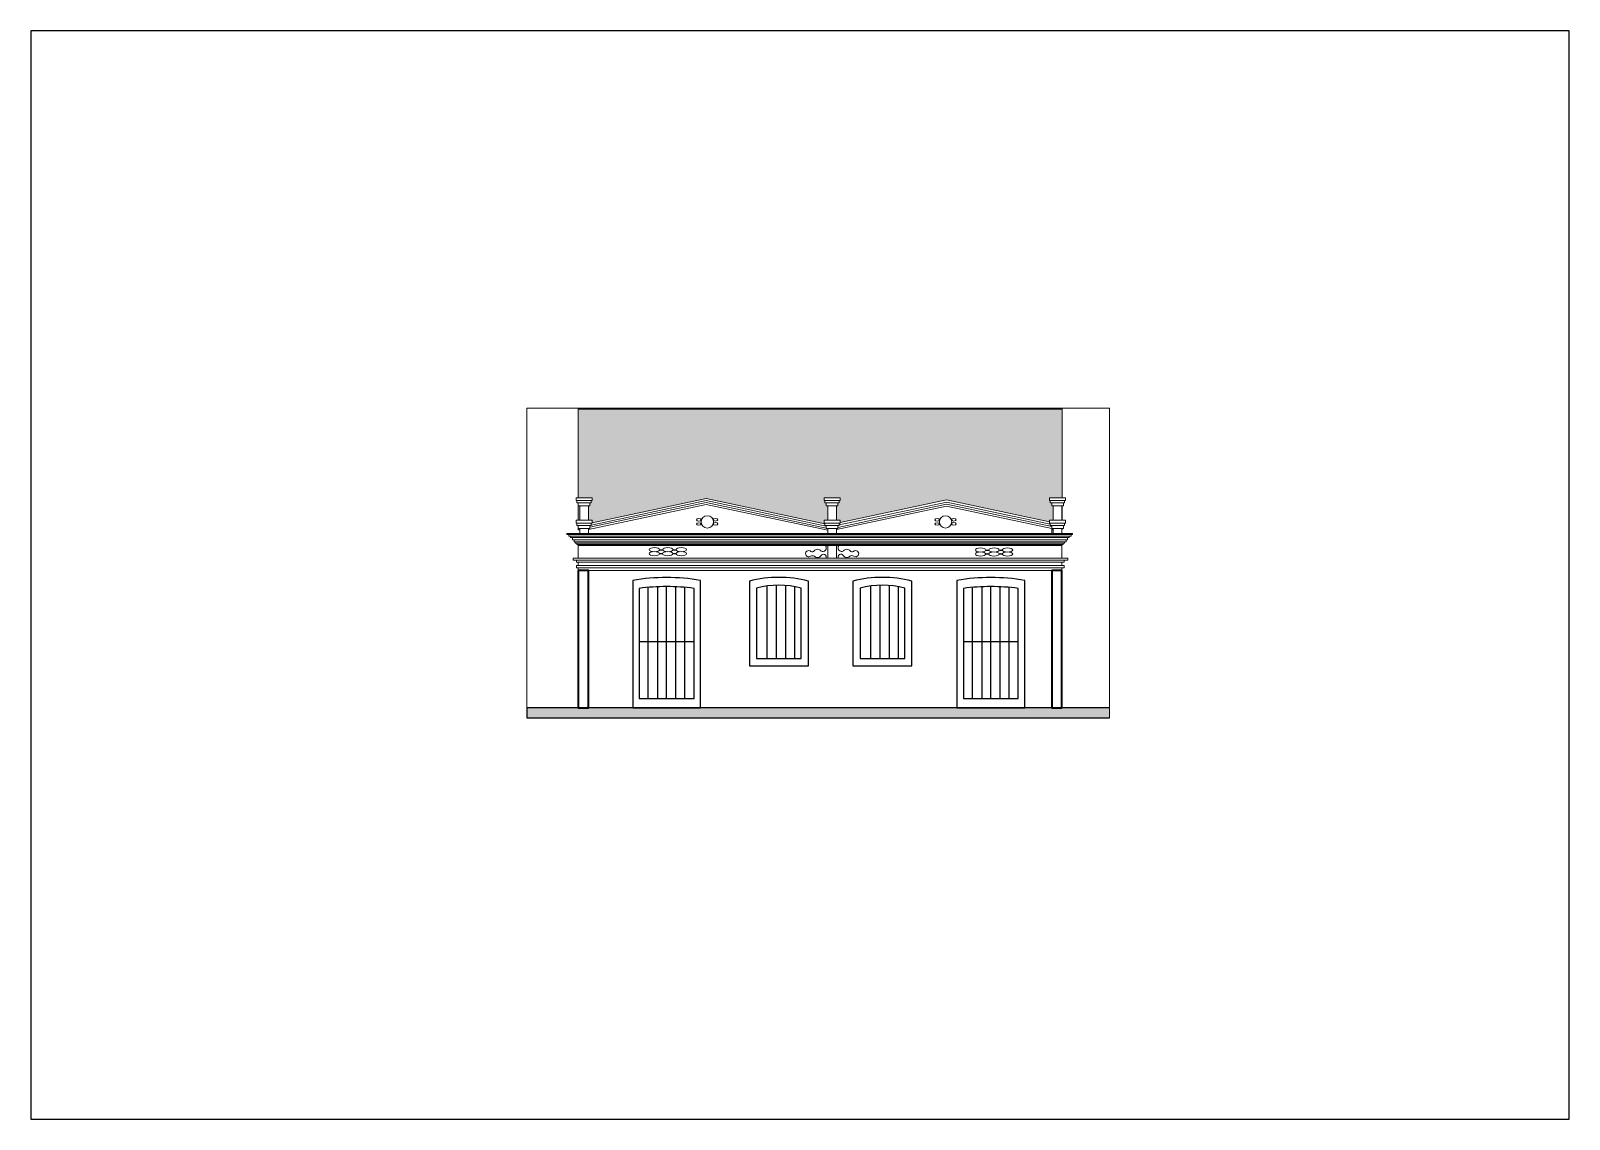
# Paper-space layout 'Layout1' of a CAD drawing. Header units: millimetres. Extents: x 21 to 318, y 103 to 313.
# The model-space entities are those that its viewports show. They can reach past a viewport. Long polylines and large blocks are cut down to what shows.
import ezdxf

# ---------------------------------------------------------------- set-up
doc = ezdxf.new("R2010")
doc.units = ezdxf.units.MM
for name, color, linetype, lineweight in [('A-ALV-___-___-EXI', 250, 'Continuous', 35), ('A-BAS-___-___-EXI', 250, 'Continuous', 25), ('A-COB-___-___-EXI', 250, 'Continuous', 13), ('A-JAN-___-___-EXI', 250, 'Continuous', 25), ('A-POR-___-___-EXI', 250, 'Continuous', 25)]:
    doc.layers.add(name, color=color, linetype=linetype, lineweight=lineweight)

# ---------------------------------------------------------------- blocks, each defined once
blk = doc.blocks.new('A4 HORIZONTAL - A4-22872381-Não nomeada')
at = {"layer": 'A-POR-___-___-EXI'}
for p, q in [((317.79, 313), (20.79, 313)), ((20.79, 313), (20.79, 103)), ((317.79, 103), (317.79, 313)), ((20.79, 103), (317.79, 103))]:
    blk.add_line(p, q, dxfattribs=at)

msp = doc.modelspace()

# ---------------------------------------------------------------- hatches: boundary and pattern name
at = {"layer": 'A-BAS-___-___-EXI', "true_color": 0xcb9898}
msp.add_hatch(color=253, dxfattribs=at).paths.add_polyline_path([(12211, -653), (17836, -653), (17836, -463), (6588, -463), (6588, -653)])
at = {"layer": 'A-COB-___-___-EXI'}
h = msp.add_hatch(dxfattribs=at)
h.set_pattern_fill('FP_1', color=256, style=0, pattern_type=2)
h.set_pattern_definition([(289.456, (218.694, -1765.434), (259.24216, -608.03729), [8.007, -792.702]), (0, (204.03, -1772.98), (0, 125.831), [17.335, -249.364]), (277.48, (212.026, -1701.89), (266.6390739, -2012.8273269), [71.705, -14269.259]), (0, (0, -1763.55), (0, 125.831), [46.672, -220.027]), (0, (0, -1772.98), (0, 125.831), [45.339, -221.361]), (302.45, (196.024, -1760.4), (255.745687, -360.269737), [14.911, -1476.234]), (323.724, (184.023, -1751.593), (519.7789616, -367.499686), [14.887, -2962.501]), (336.612, (168.021, -1744.672), (2919.1998536, -1252.0392465), [17.434, -3469.456]), (350.546, (145.351, -1740.897), (792.6515467, -124.5887342), [22.982, -4573.349]), (356.144, (133.35, -1732.089), (258.44446, 0.5561), [18.711, -1852.424]), (350.139, (152.019, -1733.347), (2926.8262474, -502.1374402), [25.716, -5117.567]), (339.321, (177.355, -1737.752), (1031.388465, -364.130903), [21.38, -1403.947]), (325.54, (197.358, -1745.301), (2388.354689, -1627.5775295), [17.79, -3540.302]), (82.52, (45.339, -1772.984), (1600.2689914, 12206.0992867), [71.705, -14269.259]), (81.684, (54.673, -1827.721), (266.9912732, 1889.505702), [55.318, -3632.565]), (278.316, (204.025, -1772.984), (266.39655, -1759.6008257), [55.318, -3632.565]), (0, (122.68, -1740.9), (0, 125.831), [22.669, -244.03]), (11.236, (97.345, -1745.931), (1874.4085076, 378.9898734), [25.832, -5140.489]), (23.007, (84.01, -1751.593), (284.17002, 133.246871), [14.487, -2882.994]), (33.446, (70.675, -1760.4), (560.710167, 395.532884), [15.981, -1582.163]), (57.55, (62.674, -1772.984), (544.348153, 898.047893), [14.911, -1476.234]), (0, (45.34, -1772.98), (0, 125.831), [17.335, -249.364]), (70.544, (45.34, -1772.984), (7.46028, 146.94927), [8.007, -792.702]), (56.482, (48.006, -1765.434), (1073.991717, 1646.684093), [12.074, -2402.799]), (34.46, (54.673, -1755.368), (545.3683574, 385.7003366), [17.79, -3540.302]), (20.679, (69.342, -1745.3), (302.10974, 139.197617), [21.38, -1403.947]), (9.861, (89.344, -1737.752), (2140.4705395, 378.6935833), [25.716, -5117.567]), (3.856, (114.681, -1733.347), (1608.455694, 126.38832), [18.711, -1852.424]), (303.518, (212.026, -1755.368), (259.498572, -366.625435), [12.074, -2402.799]), (0, (220.03, -1763.55), (0, 125.831), [46.672, -220.027]), (0, (221.36, -1772.98), (0, 125.831), [45.339, -221.361])])
h.paths.add_polyline_path([(7584, 2974), (7614, 2974), (7614, 2999), (7584, 2999), (7584, 2979)])
h.paths.add_polyline_path([(16724, 2974), (16753, 2974), (16753, 2999), (16723, 2999), (16723, 2997), (16724, 2997)])
h.paths.add_polyline_path([(12343, 3087), (12343, 3101), (12329, 3101), (12329, 3155), (12402, 3155), (12402, 3435), (12372, 3435), (12372, 3493), (12343, 3493), (12343, 3538), (12329, 3538), (12329, 3591), (12641, 3591), (12641, 3538), (12619, 3538), (12619, 3493), (12596, 3493), (12596, 3435), (12569, 3435), (12569, 3155), (12641, 3155), (12641, 3114), (14693, 3550), (16680, 3127), (16680, 3155), (16753, 3155), (16753, 3435), (16723, 3435), (16723, 3493), (16694, 3493), (16694, 3538), (16680, 3538), (16680, 3591), (16924, 3591), (16924, 5296), (7584, 5296), (7584, 3591), (7854, 3591), (7854, 3538), (7832, 3538), (7832, 3493), (7809, 3493), (7809, 3435), (7782, 3435), (7782, 3155), (7854, 3155), (7854, 3106), (10055, 3574), (12330, 3090)])
h.paths.add_polyline_path([(16924, 3155), (16924, 3435), (16920, 3435), (16920, 3155)])
h.paths.add_polyline_path([(7584, 3155), (7614, 3155), (7614, 3435), (7584, 3435), (7584, 3170)])

# ---------------------------------------------------------------- linework, layer by layer
at = {"layer": 'A-ALV-___-___-EXI'}
for points in [[(7584, 2187), (7584, -463), (7782, -463), (7782, 2187)], [(16724, 2187), (16724, -463), (16922, -463), (16922, 2187)]]:
    msp.add_lwpolyline(points, close=True, dxfattribs=at)
at = {"layer": 'A-BAS-___-___-EXI'}
msp.add_lwpolyline([(17836, -463), (6588, -463), (6588, -653), (17836, -653)], close=True, dxfattribs=at)
at = {"layer": 'A-COB-___-___-EXI'}
for p, q in [((16924, 5296), (7584, 5296)), ((7584, 3435), (7584, 3155)), ((16924, 3155), (16924, 3435)), ((16723, 2997), (16723, 2999)), ((16724, 2974), (16753, 2974)), ((12402, 2670), (12402, 2427)), ((12569, 2670), (12569, 2427))]:
    msp.add_line(p, q, dxfattribs=at)
for points in [[(7584, 3591), (7584, 5318), (16924, 5318), (16924, 3591)], [(7614, 2899), (7614, 2999), (7584, 2999), (7809, 2999), (7809, 3057), (7584, 3057), (7584, 2999), (7584, 3057), (7556, 3057), (7832, 3057), (7832, 3101), (7556, 3101), (7556, 3057), (7556, 3101), (7542, 3101), (7854, 3101), (7854, 3155), (7542, 3155), (7542, 3101), (7542, 3155), (7614, 3155), (7614, 3435), (7782, 3435), (7782, 3155), (7782, 3435), (7809, 3435), (7809, 3493), (7832, 3493), (7832, 3538), (7556, 3538), (7556, 3493), (7832, 3493), (7832, 3538), (7854, 3538), (7854, 3591), (7542, 3591), (7542, 3538), (7556, 3538), (7556, 3493), (7584, 3493), (7584, 3435), (7614, 3435), (7614, 3155)], [(12372, 3005), (10054, 3497), (7809, 3020)], [(12372, 3041), (10054, 3534), (7832, 3062)], [(12569, 3155), (12569, 3435), (12402, 3435), (12402, 3155), (12329, 3155), (12329, 3101), (12329, 3155), (12641, 3155), (12641, 3101), (12329, 3101), (12343, 3101), (12343, 3057), (12343, 3101), (12619, 3101), (12619, 3057), (12343, 3057), (12372, 3057), (12596, 3057), (12596, 2999), (12372, 2999), (12372, 3057), (12372, 2999), (12402, 2999)], [(12573, 2978), (12573, 2997), (12573, 2999), (12596, 2999), (12596, 3057), (12619, 3057), (12619, 3101), (12641, 3101), (12641, 3155), (12569, 3155), (12569, 3435), (12596, 3435), (12596, 3493), (12596, 3435), (12372, 3435), (12402, 3435), (12402, 3155)], [(12402, 2899), (12569, 2899), (12569, 2978), (14693, 3429), (16724, 2997), (16724, 2899), (12569, 2899), (12569, 2999)], [(16723, 3034), (14694, 3465), (12596, 3019)], [(16694, 3082), (14696, 3507), (12623, 3066)], [(16920, 3155), (16920, 3435), (16753, 3435), (16753, 3155), (16680, 3155), (16680, 3101), (16680, 3155), (16992, 3155), (16992, 3101), (16680, 3101), (16694, 3101), (16694, 3057), (16694, 3101), (16970, 3101), (16970, 3057), (16694, 3057), (16723, 3057), (16948, 3057), (16948, 2999), (16723, 2999), (16723, 3057), (16723, 2999), (16753, 2999)], [(16920, 2899), (16920, 2974), (16924, 2974), (16924, 2997), (16924, 2999), (16948, 2999), (16948, 3057), (16970, 3057), (16970, 3101), (16992, 3101), (16992, 3155), (16920, 3155), (16920, 3435), (16948, 3435), (16948, 3493), (16948, 3435), (16723, 3435), (16753, 3435), (16753, 3155)], [(7584, 2999), (7584, 2974), (7614, 2974)], [(12402, 2962), (12402, 2999), (12402, 2899), (7782, 2899), (7782, 2999), (7614, 2999), (7614, 2899), (7782, 2899)], [(7786, 2979), (7786, 2997), (7786, 2999), (7809, 2999), (7809, 3057), (7832, 3057), (7832, 3101), (7854, 3101), (7854, 3155), (7782, 3155)], [(16753, 2899), (16753, 2999), (16753, 2899), (16920, 2899), (16920, 2999)], [(7553, 2690), (16945, 2690), (16945, 2715), (7553, 2715), (7553, 2690), (7663, 2690)], [(7584, 2427), (7584, 2670), (7584, 2690)], [(16920, 2427), (16920, 2690), (16920, 2670), (7584, 2670)], [(7485, 2387), (17032, 2387), (17032, 2427), (7485, 2427), (7485, 2387), (7609, 2387)], [(16964, 2387), (16964, 2346), (7547, 2346), (7547, 2387)], [(7547, 2236), (16964, 2236), (7547, 2236), (7547, 2284), (16964, 2284), (16964, 2236)], [(7584, 2284), (7584, 2306), (7584, 2346), (7609, 2346)], [(16920, 2236), (16920, 2187), (7584, 2187), (7584, 2236)], [(16920, 2346), (16920, 2306), (16920, 2284)]]:
    msp.add_lwpolyline(points, dxfattribs=at)
for points in [[(7854, 3591), (7854, 3538), (7542, 3538), (7542, 3591)], [(12343, 3087), (10055, 3574), (7854, 3106), (10055, 3574)], [(12641, 3538), (12619, 3538), (12619, 3493), (12343, 3493), (12372, 3493), (12372, 3435), (12372, 3493), (12596, 3493), (12619, 3493), (12619, 3538), (12343, 3538), (12343, 3493), (12343, 3538), (12329, 3538), (12641, 3538), (12641, 3591)], [(12329, 3591), (12329, 3538), (12329, 3591), (12641, 3591)], [(16992, 3538), (16970, 3538), (16970, 3493), (16694, 3493), (16723, 3493), (16723, 3435), (16723, 3493), (16948, 3493), (16970, 3493), (16970, 3538), (16694, 3538), (16694, 3493), (16694, 3538), (16680, 3538), (16992, 3538), (16992, 3591)], [(16680, 3591), (16680, 3538), (16680, 3591), (16992, 3591)], [(17127, 2899), (12402, 2899), (12402, 2962), (10054, 3461), (7782, 2979), (7782, 2899), (7363, 2899), (7363, 2879), (17127, 2879)], [(7809, 3493), (7809, 3435), (7584, 3435), (7584, 3493)], [(14693, 3550), (16680, 3127), (14693, 3550), (12641, 3114)], [(17096, 2852), (7400, 2852), (7400, 2879), (17096, 2879)], [(17063, 2822), (7436, 2822), (7436, 2852), (17063, 2852)], [(17030, 2779), (7472, 2779), (7472, 2822), (17030, 2822)], [(17004, 2741), (7507, 2741), (7507, 2779), (17004, 2779)], [(16972, 2715), (7525, 2715), (7525, 2741), (16972, 2741)]]:
    msp.add_lwpolyline(points, close=True, dxfattribs=at)
for points in [[(12353, 2670, -0.871352), (12266, 2563, 0.497274), (12138, 2563, -0.335598), (12076, 2552, 2.139228), (12065, 2460, -0.291932), (12144, 2460, 0.511416), (12272, 2477, -0.867698), (12367, 2427)], [(12604, 2427, -0.87808), (12698, 2478, 0.511416), (12826, 2462, -0.291932), (12905, 2462, 2.139228), (12894, 2553, -0.335598), (12832, 2564, 0.497274), (12704, 2565, -0.861221), (12616, 2670)]]:
    msp.add_lwpolyline(points, format="xyb", dxfattribs=at)
for centre in [(10074, 3124), (14674, 3124)]:
    msp.add_circle(centre, 120, dxfattribs=at)
for centre, major_axis, ratio in [((9913, 3164), (45, 0), 0.555556), ((9913, 3084), (45, 0), 0.555556), ((10233, 3166), (45, 0), 0.555556), ((10233, 3086), (45, 0), 0.555556), ((14513, 3164), (45, 0), 0.555556), ((14513, 3084), (45, 0), 0.555556), ((14833, 3166), (45, 0), 0.555556), ((14833, 3086), (45, 0), 0.555556), ((9051, 2511), (100, 0), 0.4), ((9053, 2588), (100, 0), 0.4), ((9182, 2512), (31, 0), 0.161488), ((9183, 2583), (31, 0), 0.161488), ((9311, 2511), (100, 0), 0.4), ((9313, 2588), (100, 0), 0.4), ((9442, 2512), (31, 0), 0.161488), ((9443, 2583), (31, 0), 0.161488), ((9573, 2588), (100, 0), 0.4), ((9573, 2511), (100, 0), 0.4), ((15349, 2506), (100, 0), 0.4), ((15350, 2583), (100, 0), 0.4), ((15480, 2507), (31, 0), 0.161488), ((15481, 2578), (31, 0), 0.161488), ((15609, 2506), (100, 0), 0.4), ((15610, 2583), (100, 0), 0.4), ((15740, 2507), (31, 0), 0.161488), ((15741, 2578), (31, 0), 0.161488), ((15870, 2583), (100, 0), 0.4), ((15870, 2506), (100, 0), 0.4)]:
    msp.add_ellipse(centre, major_axis=major_axis, ratio=ratio, dxfattribs=at)
at = {"layer": 'A-JAN-___-___-EXI'}
for p, q in [((11231, 487), (11231, 1889)), ((11406, 1903), (11406, 482)), ((11586, 1899), (11586, 487)), ((11766, 487), (11766, 1875)), ((13230, 487), (13230, 1889)), ((13405, 1903), (13405, 482)), ((13585, 1899), (13585, 487)), ((13765, 487), (13765, 1875))]:
    msp.add_line(p, q, dxfattribs=at)
for points in [[(10886, 347), (12026, 347), (12026, 1983, 0.122538), (10886, 1983)], [(11026, 487), (11886, 487), (11886, 1847, 0.131678), (11026, 1847)], [(12885, 347), (14025, 347), (14025, 1983, 0.122538), (12885, 1983)], [(13025, 487), (13885, 487), (13885, 1847, 0.131678), (13025, 1847)]]:
    msp.add_lwpolyline(points, format="xyb", close=True, dxfattribs=at)
at = {"layer": 'A-POR-___-___-EXI'}
for p, q in [((8936, -283), (8936, 1861)), ((9112, 1873), (9112, -283)), ((9289, -283), (9289, 1877)), ((9466, -283), (9466, 1873)), ((9642, -283), (9642, 1861)), ((15196, -283), (15196, 1861)), ((15372, 1873), (15372, -283)), ((15549, -283), (15549, 1877)), ((15726, -283), (15726, 1873)), ((15902, -283), (15902, 1861)), ((8759, 817), (9819, 817)), ((15019, 817), (16079, 817))]:
    msp.add_line(p, q, dxfattribs=at)
for points in [[(8634, -463), (9944, -463), (9944, 1996, 0.084012), (8634, 1996)], [(8759, -283), (9819, -283), (9819, 1841, 0.066346), (8759, 1841)], [(14894, -463), (16204, -463), (16204, 1996, 0.084012), (14894, 1996)], [(15019, -283), (16079, -283), (16079, 1841, 0.066346), (15019, 1841)]]:
    msp.add_lwpolyline(points, format="xyb", close=True, dxfattribs=at)

psp = doc.layouts.get("Layout1")

# ---------------------------------------------------------------- block references
at = {"layer": 'A-JAN-___-___-EXI'}
psp.add_blockref('A4 HORIZONTAL - A4-22872381-Não nomeada', (0, 0), dxfattribs=at)

# ---------------------------------------------------------------- viewports
at = {"layer": 'A-COB-___-___-EXI'}
psp.add_viewport(center=(172.77, 210.33), size=(112.48, 59.7133), view_center_point=(12211.81, 2332.61), view_height=5971.3346, dxfattribs=at)

doc.saveas('drawing.dxf')
